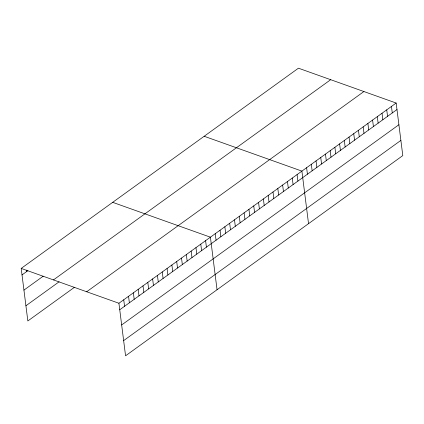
<?xml version="1.0" encoding="UTF-8"?>
<svg xmlns="http://www.w3.org/2000/svg" width="424" height="424" viewBox="0 0 424 424"><rect width="100%" height="100%" fill="white"/><g stroke="black" fill="none" stroke-linecap="round" stroke-linejoin="round"><path stroke-width="0.64" d="M74.386 287.345L27.841 320.963L21.2 268.413L298.438 68.195L396.159 103.037L402.8 155.587L125.562 355.805L118.921 303.255L396.159 103.037M22.021 274.916L27.905 270.666M23.94 290.111L43.2 276.199M53.45 279.914L330.688 79.691M25.917 305.768L59.09 281.812M86.671 291.76L363.914 91.536M119.743 309.759L396.981 109.54M121.662 324.954L398.904 124.736M123.638 340.61L400.881 140.392M204.177 136.268L301.899 171.111L308.539 223.66M112.689 202.338L210.41 237.186L217.051 289.735M21.2 268.413L118.921 303.255M391.447 106.44L392.269 112.943M386.736 109.843L387.557 116.346M382.024 113.25L382.846 119.748M377.307 116.653L378.129 123.151M372.595 120.056L373.417 126.559M367.884 123.458L368.705 129.961M363.172 126.861L363.993 133.364M358.455 130.269L359.276 136.767M353.743 133.671L354.565 140.174M349.031 137.074L349.853 143.577M344.32 140.477L345.141 146.98M339.603 143.884L340.424 150.382M334.891 147.287L335.713 153.785M330.179 150.69L331.001 157.193M325.468 154.092L326.289 160.595M320.751 157.495L321.572 163.998M316.039 160.903L316.861 167.401M311.327 164.305L312.149 170.808M306.61 167.708L307.432 174.211M297.086 174.587L297.908 181.09M292.269 178.069L293.09 184.567M287.456 181.546L288.278 188.044M282.638 185.023L283.46 191.526M277.826 188.5L278.648 195.003M273.008 191.977L273.83 198.48M268.196 195.453L269.012 201.957M263.378 198.93L264.2 205.433M258.561 202.407L259.382 208.91M253.748 205.889L254.57 212.387M248.93 209.366L249.752 215.864M244.118 212.843L244.94 219.346M239.3 216.32L240.122 222.823M234.488 219.796L235.309 226.299M229.67 223.273L230.492 229.776M224.858 226.75L225.679 233.253M220.04 230.232L220.862 236.73M215.228 233.709L216.049 240.207M205.598 240.662L206.419 247.166M200.78 244.139L201.601 250.642M195.968 247.616L196.784 254.119M191.15 251.093L191.971 257.596M186.332 254.575L187.154 261.073M181.52 258.052L182.341 264.55M176.702 261.529L177.524 268.032M171.89 265.005L172.711 271.508M167.072 268.482L167.893 274.985M162.26 271.959L163.081 278.462M157.442 275.436L158.263 281.939M152.629 278.913L153.451 285.416M147.812 282.395L148.633 288.892M142.999 285.871L143.821 292.369M138.182 289.348L139.003 295.851M133.369 292.825L134.191 299.328M128.552 296.302L129.373 302.805M123.739 299.779L124.561 306.282M26.675 270.136L26.839 271.44"/></g></svg>
